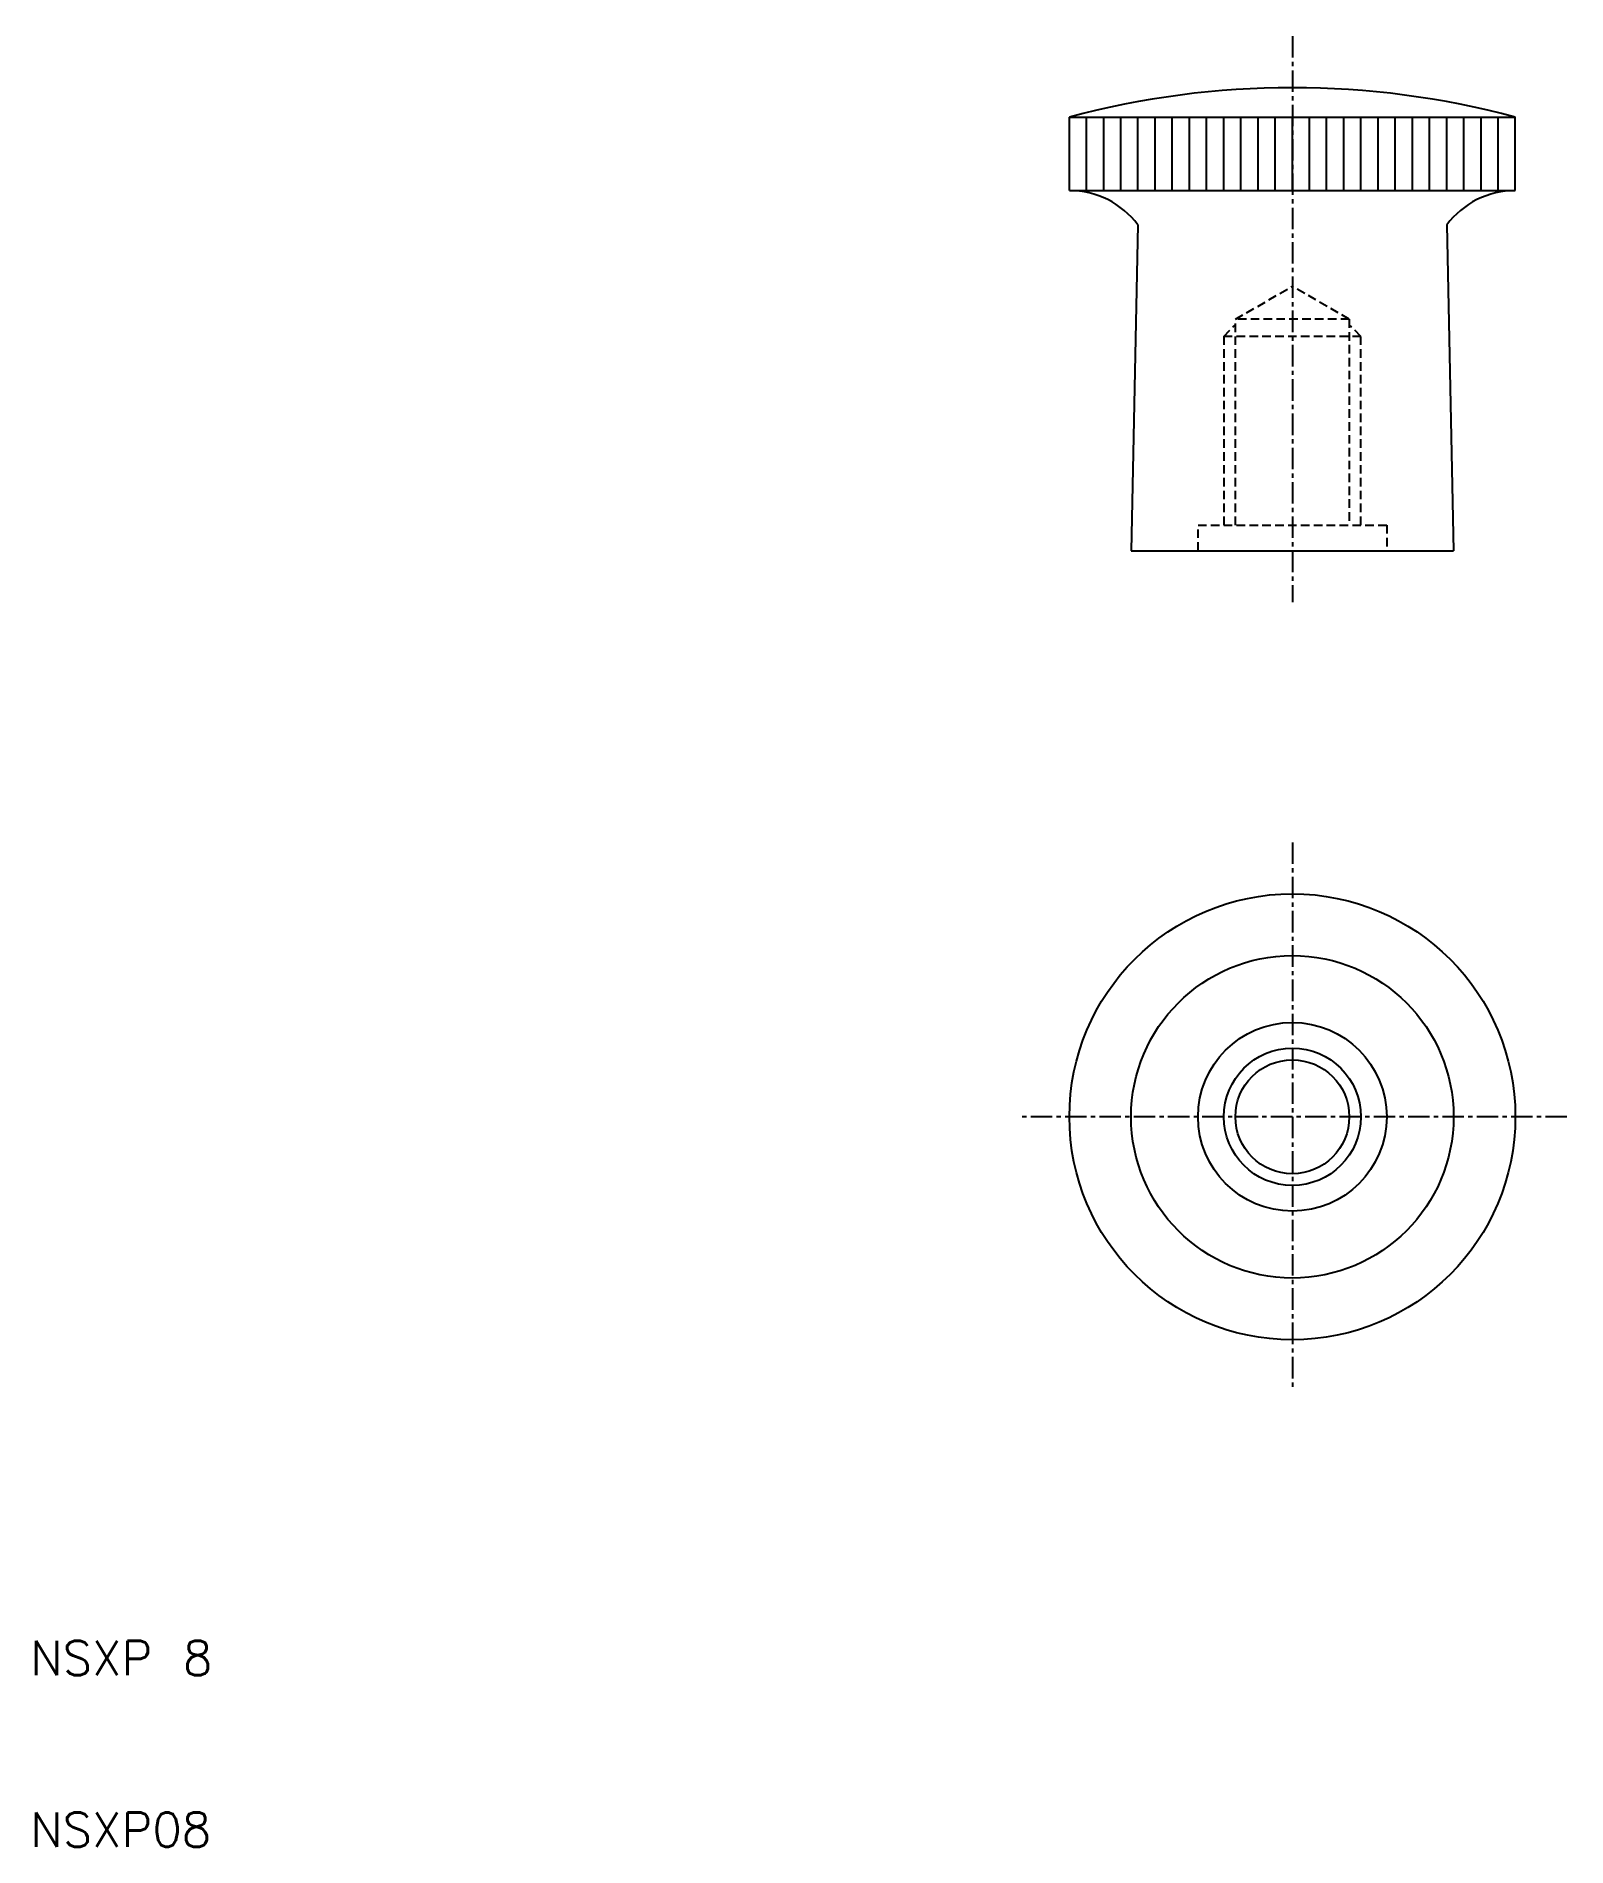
# Model space of a CAD drawing. Extents: x 10 to 100, y 10 to 116.
import ezdxf

# ---------------------------------------------------------------- set-up
doc = ezdxf.new("R2010")
doc.units = 0
doc.linetypes.add('CENTER', pattern=[2, 1.25, -0.25, 0.25, -0.25])
doc.linetypes.add('DASHED', pattern=[0.75, 0.5, -0.25])
doc.layers.get('0').update_dxf_attribs({"linetype": 'CONTINUOUS'})
doc.layers.add('CENTER', color=1, linetype='CENTER')
doc.styles.get("Standard").update_dxf_attribs({"font": 'txt.shx', "bigfont": 'bigfont.shx'})

msp = doc.modelspace()

# ---------------------------------------------------------------- linework, layer by layer
at = {"color": 7, "linetype": 'CONTINUOUS'}
for p, q in [((70.58, 110.84), (96.58, 110.84)), ((70.58, 106.56), (70.58, 110.84)), ((71.58, 106.56), (71.58, 110.84)), ((71.58, 106.56), (71.58, 110.84)), ((72.58, 106.56), (72.58, 110.84)), ((73.58, 106.56), (73.58, 110.84)), ((73.58, 106.56), (73.58, 110.84)), ((74.58, 106.56), (74.58, 110.84)), ((75.58, 106.56), (75.58, 110.84)), ((76.58, 106.56), (76.58, 110.84)), ((77.58, 106.56), (77.58, 110.84)), ((78.58, 106.56), (78.58, 110.84)), ((79.58, 106.56), (79.58, 110.84)), ((80.58, 106.56), (80.58, 110.84)), ((81.58, 106.56), (81.58, 110.84)), ((82.58, 106.56), (82.58, 110.84)), ((83.58, 106.56), (83.58, 110.84)), ((84.58, 106.56), (84.58, 110.84)), ((85.58, 106.56), (85.58, 110.84)), ((86.58, 106.56), (86.58, 110.84)), ((87.58, 106.56), (87.58, 110.84)), ((88.58, 106.56), (88.58, 110.84)), ((89.58, 106.56), (89.58, 110.84)), ((90.58, 106.56), (90.58, 110.84)), ((91.58, 106.56), (91.58, 110.84)), ((92.58, 106.56), (92.58, 110.84)), ((93.58, 106.56), (93.58, 110.84)), ((94.58, 106.56), (94.58, 110.84)), ((95.58, 106.56), (95.58, 110.84)), ((96.58, 106.56), (96.58, 110.84)), ((70.58, 106.56), (96.58, 106.56)), ((74.58, 104.56), (74.18, 85.56)), ((92.58, 104.56), (92.98, 85.56)), ((74.18, 85.56), (92.98, 85.56))]:
    msp.add_line(p, q, dxfattribs=at)
at = {"color": 3, "linetype": 'DASHED'}
for p, q in [((80.26, 99.06), (83.58, 100.98)), ((86.9, 99.06), (83.58, 100.98)), ((79.58, 98.06), (80.26, 98.74)), ((80.26, 87.06), (80.26, 99.06)), ((86.9, 99.06), (80.26, 99.06)), ((86.9, 99.06), (86.9, 87.06)), ((87.58, 98.06), (86.9, 98.74)), ((79.58, 98.06), (79.58, 87.06)), ((87.58, 98.06), (79.58, 98.06)), ((87.58, 87.06), (87.58, 98.06)), ((78.08, 87.06), (89.08, 87.06)), ((78.08, 85.56), (78.08, 87.06)), ((89.08, 87.06), (89.08, 85.56))]:
    msp.add_line(p, q, dxfattribs=at)
at = {"color": 7, "linetype": 'CONTINUOUS'}
for radius in [13, 9.4, 5.5, 3.32]:
    msp.add_circle((83.58, 52.56), radius, dxfattribs=at)
at = {"color": 3, "linetype": 'CONTINUOUS'}
msp.add_circle((83.58, 52.56), 4, dxfattribs=at)
at = {"color": 7, "linetype": 'CONTINUOUS'}
for centre, radius, start, end in [((83.58, 62.56), 50, 74.9299, 105.0701), ((70.58, 101.56), 5, 36.8699, 90), ((96.58, 101.56), 5, 90, 143.1301)]:
    msp.add_arc(centre, radius, start, end, dxfattribs=at)
at = {"layer": 'CENTER', "color": 1, "linetype": 'CENTER'}
for p, q in [((83.58, 115.56), (83.58, 82.56)), ((83.58, 68.56), (83.58, 36.56)), ((99.58, 52.56), (67.58, 52.56))]:
    msp.add_line(p, q, dxfattribs=at)

# ---------------------------------------------------------------- texts
at = {"color": 7, "linetype": 'CONTINUOUS'}
for s, p in [('NSXP 8', (10, 20)), ('NSXP08', (10, 10))]:
    msp.add_text(s, height=2, dxfattribs=at).set_placement(p)

doc.saveas('drawing.dxf')
